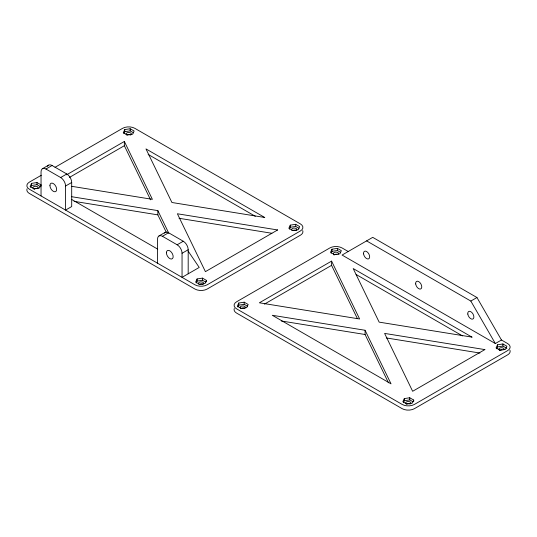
<?xml version="1.0" encoding="UTF-8"?>
<svg xmlns="http://www.w3.org/2000/svg" width="537" height="537" viewBox="0 0 537 537"><rect width="100%" height="100%" fill="white"/><g stroke="black" fill="none" stroke-linecap="round" stroke-linejoin="round"><path stroke-width="0.81" d="M31.555 183.379L30.106 186.507L34.073 188.796L39.483 187.957L40.94 184.835L36.972 182.546L31.555 183.379L31.555 185.507L30.683 187.379M124.745 129.578L123.295 132.706L127.262 134.995L132.679 134.156L134.129 131.028L130.162 128.739L124.745 129.578L124.745 131.699L123.879 133.579M197.092 278.951L195.643 282.079L199.61 284.368L205.02 283.529L206.477 280.408L202.509 278.119L197.092 278.951L197.092 281.079L196.227 282.952M238.784 303.022L237.334 306.15L241.301 308.439L246.711 307.6L248.168 304.472L244.201 302.183L238.784 303.022L238.784 305.15L237.911 307.023M290.289 225.151L288.832 228.279L292.799 230.568L298.216 229.729L299.666 226.601L295.699 224.312L290.289 225.151L290.289 227.272L289.416 229.151M331.98 249.222L330.524 252.35L334.491 254.639L339.908 253.8L341.357 250.672L337.39 248.383L331.98 249.222L331.98 251.343L331.107 253.222M404.321 398.595L402.871 401.723L406.838 404.012L412.255 403.173L413.705 400.045L409.738 397.756L404.321 398.595L404.321 400.723L403.455 402.596M497.517 344.794L496.06 347.922L500.028 350.211L505.445 349.372L506.894 346.244L502.927 343.955L497.517 344.794L497.517 346.915L496.644 348.795M42.477 168.692L48.605 165.148M45.94 169.034L52.076 165.497L66.789 173.988A6.934 4.007 60 0 1 71.696 182.486L71.696 206.557L65.561 210.095L65.561 186.024A6.934 4.007 60 0 0 60.661 177.525L45.94 169.034A6.934 4.007 60 0 0 41.04 171.867L41.04 195.938M41.302 175.257L29.387 182.13A8.673 5.008 0 0 0 29.387 189.212L194.924 284.785A8.673 5.008 0 0 0 207.188 284.785L300.384 230.977A8.673 5.008 0 0 0 300.384 223.902L134.841 128.33A8.673 5.008 0 0 0 122.584 128.33L55.029 167.329M60.661 177.525L66.789 173.988M66.581 174.814L124.356 141.459L152.387 199.341L71.857 186.339M69.474 177.398L124.356 145.708L124.356 141.459M65.561 186.024L71.696 182.486M158.965 235.944L165.094 232.407M157.529 263.19L157.529 239.119A6.934 4.007 60 0 1 162.436 236.287L168.564 232.749L183.278 241.241A6.934 4.007 60 0 1 188.185 249.739L188.185 273.81M162.436 236.287L177.15 244.785L183.278 241.241M188.185 251.155L199.22 267.439L182.05 277.347L182.05 253.276L188.185 249.739M331.584 261.103L259.371 302.801L359.615 318.985L331.584 261.103L331.584 265.352L357.434 318.723M264.426 304.13L331.584 265.352M366.596 240.891L470.821 301.062L476.957 297.525L501.477 340.002L507.613 343.539A8.673 5.008 0 0 1 507.613 350.621L414.416 404.428A8.673 5.008 0 0 1 402.159 404.428L236.616 308.856A8.673 5.008 0 0 1 236.616 301.774L329.812 247.966A8.673 5.008 0 0 1 342.076 247.966L348.204 251.511M476.957 297.525L372.725 237.347L342.076 255.048L495.349 343.539L501.477 340.002M124.745 131.699L130.162 130.867L133.465 132.773M31.555 185.507L36.972 184.668L40.275 186.574M290.289 227.272L295.699 226.439L299.008 228.346M331.98 251.343L337.39 250.504L340.693 252.417M197.092 281.079L202.509 280.24L205.812 282.147M238.784 305.15L244.201 304.311L247.503 306.218M497.517 346.915L502.927 346.076L506.894 348.365M404.321 400.723L409.738 399.884L413.04 401.79M71.609 196.696L157.851 210.618L168.813 233.259M74.072 201.341L157.851 214.867L166.255 232.226M179.029 218.284L271.883 233.273M365.079 330.262L272.272 315.279L391.03 383.841L365.079 330.262L365.079 334.504L388.473 382.807M281.301 320.985L365.079 334.504M386.257 337.927L479.93 353.051M148.145 154.414L255.317 216.29M356.098 274.474L462.545 335.934M71.555 199.395L157.73 249.148M470.821 301.062L495.349 343.539M124.356 145.708L150.568 199.831M502.927 343.955L502.927 346.076M413.705 400.045L413.705 401.461M409.738 397.756L409.738 399.884M337.39 248.383L337.39 250.504M295.699 224.312L295.699 226.439M244.201 302.183L244.201 304.311M206.477 280.408L206.477 281.824M202.509 278.119L202.509 280.24M157.851 210.618L157.851 214.867M130.162 128.739L130.162 130.867M40.94 184.835L40.94 186.252M36.972 182.546L36.972 184.668M27.065 188.802A8.673 5.008 0 0 0 29.387 193.461L194.924 289.034A8.673 5.008 0 0 0 207.188 289.034L300.384 235.226A8.673 5.008 0 0 0 302.707 230.574M199.569 284.261A2.604 1.504 0 0 1 202.55 284.261M37.013 188.688A2.604 1.504 0 0 0 33.683 188.856A2.604 1.504 0 0 0 34.845 189.246M296.605 230.198A2.604 1.504 0 0 0 295.618 228.285A2.604 1.504 0 0 0 292.209 228.634A2.604 1.504 0 0 0 292.41 230.628A2.604 1.504 0 0 1 296.088 230.628M199.22 284.429A2.604 1.504 0 0 1 199.22 282.308A2.604 1.504 0 0 1 202.899 282.308A2.604 1.504 0 0 1 202.899 284.429M131.068 134.626A2.604 1.504 0 0 0 130.075 132.713A2.604 1.504 0 0 0 126.672 133.062A2.604 1.504 0 0 0 126.873 135.055A2.604 1.504 0 0 1 130.551 135.055A2.604 1.504 0 0 0 130.84 134.854M33.388 188.655A2.604 1.504 0 0 1 35.066 186.312A2.604 1.504 0 0 1 38.033 188.185M37.879 188.427A2.604 1.504 0 0 1 37.65 188.655M47.545 166.376A6.934 4.007 60 0 1 52.076 165.497M164.315 233.125A6.934 4.007 60 0 1 168.564 232.749M177.15 244.785A6.934 4.007 60 0 1 182.05 253.276M234.293 308.446A8.673 5.008 0 0 0 236.616 313.098L402.159 408.67A8.673 5.008 0 0 0 414.416 408.67L507.613 354.87A8.673 5.008 0 0 0 509.935 350.218M410.127 404.072A2.604 1.504 0 0 0 406.449 404.072A2.604 1.504 0 0 1 406.247 402.079A2.604 1.504 0 0 1 409.65 401.73A2.604 1.504 0 0 1 410.644 403.643M244.59 308.5A2.604 1.504 0 0 0 240.912 308.5A2.604 1.504 0 0 1 240.71 306.506A2.604 1.504 0 0 1 244.113 306.157A2.604 1.504 0 0 1 245.107 308.07M333.813 254.894A2.604 1.504 0 0 1 337.041 254.397M499.987 350.433A2.604 1.504 0 0 1 499.262 348.419A2.604 1.504 0 0 1 502.713 347.882A2.604 1.504 0 0 1 503.834 349.842M333.584 254.27A2.604 1.504 0 0 1 335.94 252.128A2.604 1.504 0 0 1 338.297 254.27M334.45 254.86A2.604 1.504 0 0 1 333.813 254.498M499.35 350.466A2.604 1.504 0 0 1 502.155 349.876M277.629 229.957L205.416 271.648L177.385 213.773L277.629 229.957M484.864 349.594L412.644 391.292L384.613 333.41L484.864 349.594M264.728 217.478L171.921 202.496L145.97 148.91L264.728 217.478M471.963 337.115L379.149 322.133L353.198 268.554L471.963 337.115M49.928 185.493A4.766 2.752 60 0 0 54.989 191.783A4.766 2.752 60 0 0 54.989 185.043A4.766 2.752 60 0 0 49.928 185.493M166.416 252.746A4.766 2.752 60 0 0 171.478 259.042A4.766 2.752 60 0 0 171.478 252.296A4.766 2.752 60 0 0 166.416 252.746M415.685 283.959A4.336 2.504 60 0 0 420.652 289A4.336 2.504 60 0 0 419.8 282.455A4.336 2.504 60 0 0 415.685 283.959M467.801 314.044A4.336 2.504 60 0 0 472.761 319.085A4.336 2.504 60 0 0 471.909 312.541A4.336 2.504 60 0 0 467.801 314.044M363.569 253.867A4.336 2.504 60 0 0 368.536 258.908A4.336 2.504 60 0 0 367.684 252.363A4.336 2.504 60 0 0 363.569 253.867"/></g></svg>
